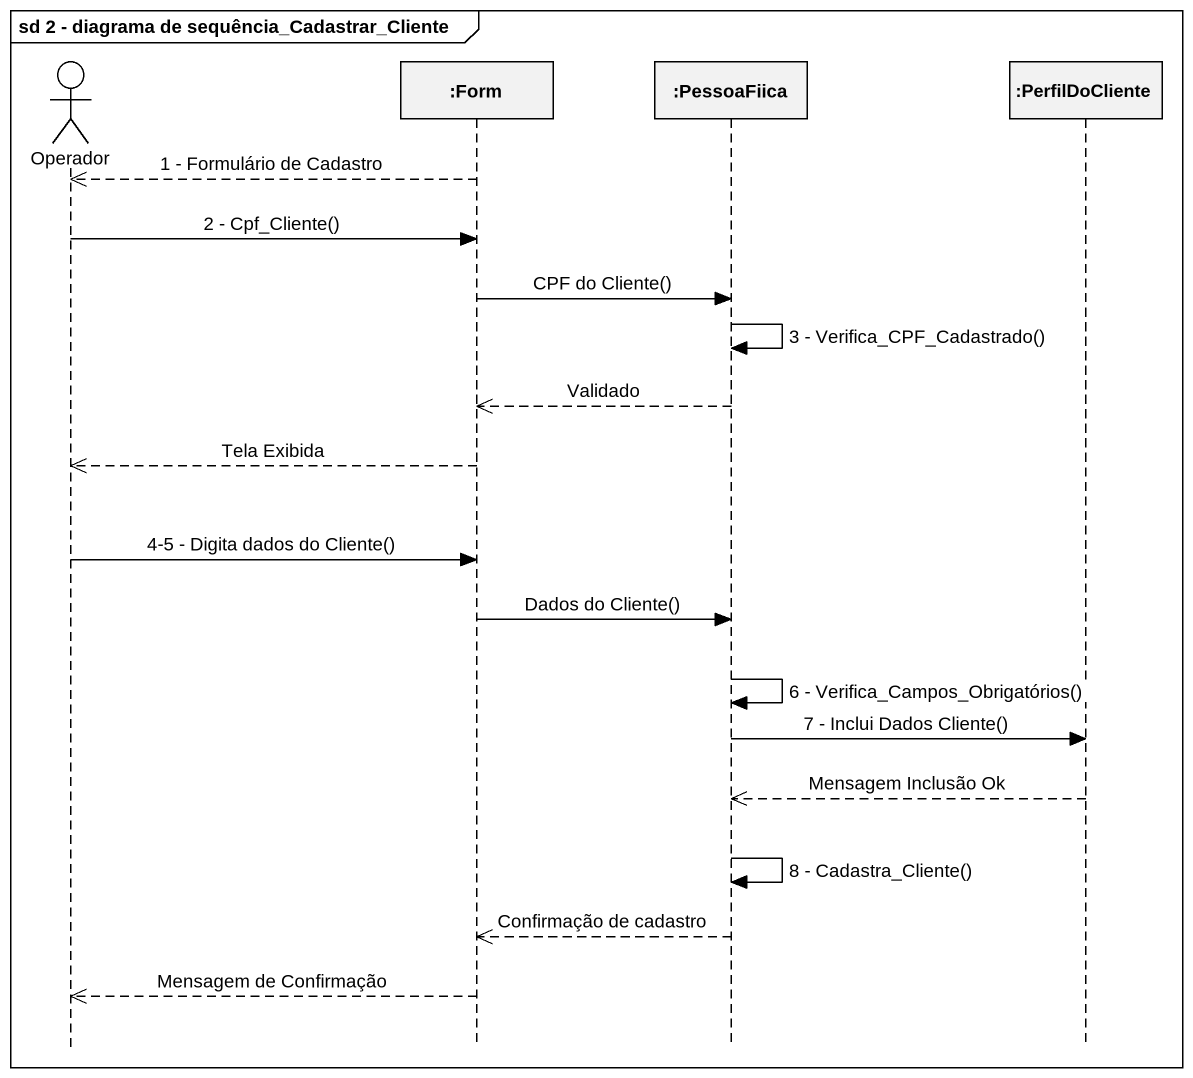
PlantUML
@startuml
mainframe sd 2 - diagrama de sequência_Cadastrar_Cliente
hide footbox
actor Operador
participant ":Form" as Form
participant ":PessoaFiica" as PessoaFiica
participant ":PerfilDoCliente" as PerfilDoCliente

Form -->> Operador : 1 - Formulário de Cadastro
Operador -> Form : 2 - Cpf_Cliente()
Form -> PessoaFiica : CPF do Cliente()
PessoaFiica -> PessoaFiica : 3 - Verifica_CPF_Cadastrado()
PessoaFiica -->> Form : Validado
Form -->> Operador : Tela Exibida
Operador -> Form : 4-5 - Digita dados do Cliente()
Form -> PessoaFiica : Dados do Cliente()
PessoaFiica -> PessoaFiica : 6 - Verifica_Campos_Obrigatórios()
PessoaFiica -> PerfilDoCliente : 7 - Inclui Dados Cliente()
PerfilDoCliente -->> PessoaFiica : Mensagem Inclusão Ok
PessoaFiica -> PessoaFiica : 8 - Cadastra_Cliente()
PessoaFiica -->> Form : Confirmação de cadastro
Form -->> Operador : Mensagem de Confirmação
@enduml
